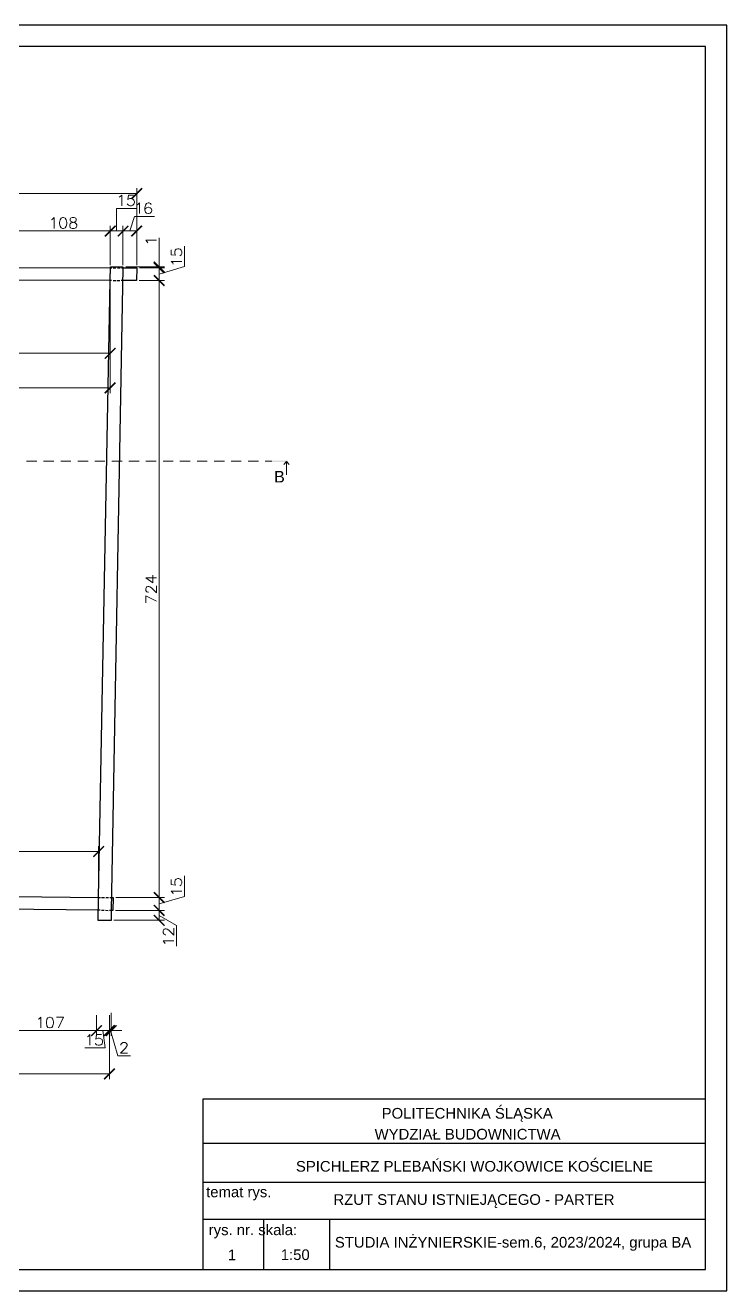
# Model space of a CAD drawing. Header units: millimetres. Extents: x 0 to 673989, y 0 to 383369.
# Drawn here: x 1277 to 2100, y 0 to 1485 of the extents above; entities that cross this region are included whole.
import ezdxf

# ---------------------------------------------------------------- set-up
doc = ezdxf.new("R2010")
doc.units = ezdxf.units.MM
doc.header["$LTSCALE"] = 500
for name, color, linetype in [('PDF _A_ARA_wyposazenie_opis', 7, 'Continuous'), ('PDF _A_BUD_ściany 1', 7, 'Continuous'), ('PDF _wymiary', 7, 'Continuous'), ('Tekst', 1, 'Continuous')]:
    doc.layers.add(name, color=color, linetype=linetype)
doc.layers.add('tabelka', color=3, linetype='Continuous', lineweight=15)
doc.styles.add('PDF Arial', font='arial.ttf')

msp = doc.modelspace()

# ---------------------------------------------------------------- linework, layer by layer
at = {"layer": 'PDF _A_ARA_wyposazenie_opis', "lineweight": 20}
for points in [[(1290.1, 973.3), (1278.3, 973.3)], [(1310.3, 973.3), (1298.2, 973.3)], [(1330.2, 973.3), (1318.3, 973.3)], [(1350.3, 973.3), (1338.2, 973.3)], [(1370.2, 973.3), (1358.3, 973.3)], [(1390.3, 973.3), (1378.2, 973.3)], [(1410.2, 973.3), (1398.3, 973.3)], [(1430.3, 973.3), (1418.2, 973.3)], [(1450.2, 973.3), (1438.3, 973.3)], [(1470.3, 973.3), (1458.2, 973.3)], [(1490.2, 973.3), (1478.3, 973.3)], [(1510.3, 973.3), (1498.2, 973.3)], [(1530.2, 973.3), (1518.3, 973.3)], [(1550.3, 973.3), (1538.2, 973.3)], [(1566.2, 973.3), (1558.1, 973.3)], [(1586.5, 969.5), (1583.1, 972.8), (1583.1, 957.4), (1583.1, 972.8), (1579.9, 969.5)]]:
    msp.add_lwpolyline(points, dxfattribs=at)
at = {"layer": 'PDF _A_ARA_wyposazenie_opis', "lineweight": 25, "transparency": 33554559}
for points in [[(1584.8, 972.8), (1584.8, 973.7), (1566.2, 972.8)], [(1584.8, 973.7), (1566.2, 972.8), (1566.2, 973.7)]]:
    msp.add_solid(points, dxfattribs=at)
at = {"layer": 'PDF _A_BUD_ściany 1', "lineweight": 30}
for points in [[(1364.4, 446.4), (1362.5, 446.4), (1134.8, 449), (1128.9, 464), (1362.7, 461.4), (1376.1, 1185.2), (469.1, 1187.9), (463.1, 832.9), (448.3, 848), (454.5, 1202.9), (456.4, 1202.9)], [(467.4, 1202.9), (469.3, 1202.9), (1376.3, 1200.2), (1378.4, 1200.2)], [(1389.4, 1200.2), (1391.3, 1200.2), (1377.6, 446.2), (1375.7, 446.2)], [(1378, 1185.2), (1376.1, 1185.2), (1376.5, 1201.2), (1391.3, 1201.2), (1391.3, 1200.2), (1407.4, 1200.2), (1407.2, 1185.2), (1391.1, 1185.2), (1389.2, 1185.2)], [(1379.9, 1200.2), (1383.1, 1200.2)], [(1384.8, 1200.2), (1387.9, 1200.2)], [(1379.7, 1185.2), (1382.9, 1185.2)], [(1384.3, 1185.2), (1387.5, 1185.2)], [(1375.9, 461.2), (1377.8, 461.2), (1379.9, 461.2), (1379.5, 446.2), (1377.6, 446.2), (1377.4, 434.4), (1362.3, 434.4), (1362.7, 461.4), (1364.9, 461.4)], [(1366.3, 461.4), (1369.5, 461.4)], [(1371.2, 461.2), (1374.4, 461.2)], [(1366.1, 446.4), (1369.3, 446.4)], [(1370.8, 446.4), (1374, 446.2)]]:
    msp.add_lwpolyline(points, dxfattribs=at)
at = {"layer": 'PDF _wymiary', "lineweight": 18}
for points in [[(1407.4, 1293.5), (1407.4, 1203.4), (1407.4, 1249.5)], [(442.4, 1287.4), (1407.4, 1287.4)], [(1386.9, 1283.2), (1388.2, 1283.8), (1389.8, 1285.5), (1389.8, 1273)], [(1403.6, 1285.5), (1397.7, 1285.5), (1397, 1280.2), (1397.7, 1280.6), (1399.4, 1281.3), (1401.3, 1281.3), (1403, 1280.6), (1404.2, 1279.6), (1404.9, 1277.7), (1404.9, 1276.6), (1404.2, 1274.7), (1403, 1273.6), (1401.3, 1273), (1399.4, 1273), (1397.7, 1273.6), (1397, 1274.3), (1396.4, 1275.3)], [(1383.9, 1243.4), (1383.9, 1269.8), (1408, 1269.8)], [(1407.6, 1273.6), (1408.9, 1274.3), (1410.6, 1276.2), (1410.6, 1263.7)], [(1424.3, 1274.3), (1423.7, 1275.5), (1422, 1276.2), (1420.7, 1276.2), (1419.1, 1275.5), (1417.8, 1273.6), (1417.1, 1270.7), (1417.1, 1267.7), (1417.8, 1265.4), (1419.1, 1264.1), (1420.7, 1263.7), (1421.4, 1263.7), (1423.1, 1264.1), (1424.3, 1265.4), (1425, 1267.3), (1425, 1267.7), (1424.3, 1269.6), (1423.1, 1270.7), (1421.4, 1271.3), (1420.7, 1271.3), (1419.1, 1270.7), (1417.8, 1269.6), (1417.1, 1267.7)], [(1307.5, 1256.5), (1308.6, 1257.1), (1310.5, 1259), (1310.5, 1246.3)], [(1399.4, 1243.4), (1404.7, 1260.5), (1428.2, 1260.5)], [(1407.4, 1243.4), (1391.3, 1243.4), (1376.3, 1243.4), (1268.1, 1243.4), (1240.2, 1243.4), (1132.2, 1243.4), (1106.2, 1243.4), (1004.2, 1243.4), (978.1, 1243.4), (864.3, 1243.4), (838.2, 1243.4), (727.9, 1243.4), (704.2, 1243.4), (597.1, 1243.4), (571.3, 1243.4), (469.9, 1243.4), (454.9, 1243.4), (442.4, 1243.4)], [(1420.5, 1229.4), (1419.9, 1230.5), (1418.2, 1232.4), (1430.7, 1232.4)], [(1433.9, 1235.3), (1433.9, 1201.2), (1433.9, 1200.2), (1433.9, 1187.7)], [(1433.9, 1192.6), (1463.5, 1201.7), (1463.5, 1225.6)], [(1447.8, 1221.4), (1447.8, 1215.4), (1453.1, 1214.8), (1452.7, 1215.4), (1452.1, 1217.1), (1452.1, 1219), (1452.7, 1220.7), (1453.8, 1222), (1455.7, 1222.6), (1456.7, 1222.6), (1458.6, 1222), (1459.7, 1220.7), (1460.3, 1219), (1460.3, 1217.1), (1459.7, 1215.4), (1459.3, 1214.8), (1458, 1214.2)], [(1450.2, 1204.6), (1449.7, 1205.9), (1447.8, 1207.6), (1460.3, 1207.6)], [(1394.5, 1201.2), (1440, 1201.2)], [(1433.9, 1200.2), (1433.9, 1185.2), (1433.9, 461.2), (1433.9, 446.2), (1433.9, 434.6)], [(1376.1, 1052.9), (1376.1, 1182.2), (1376.1, 1093.5)], [(469.1, 1099.9), (733, 1099.9), (834, 1099.9), (1376.1, 1099.9)], [(469.1, 1059.2), (1376.1, 1059.2)], [(1430.7, 836.5), (1418.2, 836.5), (1426.5, 830.6), (1426.5, 839.5)], [(1421.2, 819.4), (1420.5, 819.4), (1419.3, 820), (1418.8, 820.4), (1418.2, 821.7), (1418.2, 824), (1418.8, 825.3), (1419.3, 825.9), (1420.5, 826.4), (1421.8, 826.4), (1422.9, 825.9), (1424.8, 824.7), (1430.7, 818.8), (1430.7, 827)], [(1418.2, 806.9), (1418.2, 815.2), (1430.7, 809.2)], [(1362.7, 464.6), (1362.7, 521.6)], [(456.8, 515.4), (587.8, 515.4), (620.8, 515.4), (751.9, 515.4), (775.8, 515.4), (877.8, 515.4), (899.8, 515.4), (1086.9, 515.4), (1128.9, 515.4), (1362.7, 515.4)], [(1433.9, 453.8), (1463.5, 462.7), (1463.5, 486.8)], [(1447.8, 482.4), (1447.8, 476.5), (1453.1, 475.8), (1452.7, 476.5), (1452.1, 478.2), (1452.1, 480.1), (1452.7, 481.8), (1453.8, 483), (1455.7, 483.7), (1456.7, 483.7), (1458.6, 483), (1459.7, 481.8), (1460.3, 480.1), (1460.3, 478.2), (1459.7, 476.5), (1459.3, 475.8), (1458, 475.2)], [(1450.2, 465.7), (1449.7, 467), (1447.8, 468.6), (1460.3, 468.6)], [(1380.5, 434.6), (1440, 434.6)], [(1433.9, 440.3), (1454.2, 428.4), (1454.2, 404.3)], [(1441.5, 417.4), (1440.9, 417.4), (1439.6, 418.1), (1439.2, 418.7), (1438.5, 420), (1438.5, 422.3), (1439.2, 423.6), (1439.6, 424), (1440.9, 424.6), (1442.1, 424.6), (1443.2, 424), (1445.1, 422.9), (1451, 417), (1451, 425.3)], [(1440.9, 407.5), (1440.2, 408.5), (1438.5, 410.4), (1451, 410.4)], [(1291.8, 318.4), (1293.1, 319), (1294.8, 320.9), (1294.8, 308.4)], [(1313.2, 320.9), (1321.7, 320.9), (1315.5, 308.4)], [(1375.4, 323.4), (1375.4, 248.3)], [(1377.4, 326.2), (1377.4, 298.9)], [(431.6, 305.2), (441.5, 305.2), (456.6, 305.2), (563.7, 305.2), (590.4, 305.2), (697.7, 305.2), (723.5, 305.2), (828.5, 305.2), (857.3, 305.2), (966.7, 305.2), (993.6, 305.2), (1095.4, 305.2), (1122.5, 305.2), (1227.5, 305.2), (1253.1, 305.2), (1360.4, 305.2), (1375.4, 305.2), (1363, 305.2)], [(1367.8, 305.2), (1370.6, 284.9), (1346.5, 284.9)], [(1349.6, 298), (1350.7, 298.7), (1352.6, 300.6), (1352.6, 288.1)], [(1366.1, 300.6), (1360.2, 300.6), (1359.6, 295.1), (1360.2, 295.7), (1362.1, 296.3), (1363.8, 296.3), (1365.5, 295.7), (1366.8, 294.6), (1367.4, 292.7), (1367.4, 291.5), (1366.8, 289.8), (1365.5, 288.5), (1363.8, 288.1), (1362.1, 288.1), (1360.2, 288.5), (1359.6, 289.1), (1359.2, 290.4)], [(1375.4, 305.2), (1377.4, 305.2), (1375.4, 305.2)], [(1376.5, 305.2), (1385.4, 275.6), (1400, 275.6)], [(1377.4, 305.2), (1389.8, 305.2)], [(1389, 288.1), (1389, 288.7), (1389.6, 290), (1390.3, 290.6), (1391.3, 291.1), (1393.9, 291.1), (1394.9, 290.6), (1395.6, 290), (1396.2, 288.7), (1396.2, 287.7), (1395.6, 286.4), (1394.3, 284.5), (1388.4, 278.6), (1396.8, 278.6)], [(441.5, 254.4), (582.5, 254.4), (625.9, 254.4), (751.9, 254.4), (775.8, 254.4), (876.3, 254.4), (898.3, 254.4), (1079.3, 254.4), (1134.8, 254.4), (1375.4, 254.4)]]:
    msp.add_lwpolyline(points, dxfattribs=at)
for points in [[(1320.4, 1259), (1318.7, 1258.4), (1317.5, 1256.5), (1317, 1253.5), (1317, 1251.8), (1317.5, 1248.9), (1318.7, 1247), (1320.4, 1246.3), (1321.7, 1246.3), (1323.6, 1247), (1324.6, 1248.9), (1325.3, 1251.8), (1325.3, 1253.5), (1324.6, 1256.5), (1323.6, 1258.4), (1321.7, 1259)], [(1331.8, 1259), (1329.9, 1258.4), (1329.5, 1257.1), (1329.5, 1255.9), (1329.9, 1254.8), (1331.2, 1254.2), (1333.5, 1253.5), (1335.4, 1252.9), (1336.5, 1251.8), (1337.1, 1250.6), (1337.1, 1248.9), (1336.5, 1247.6), (1336.1, 1247), (1334.2, 1246.3), (1331.8, 1246.3), (1329.9, 1247), (1329.5, 1247.6), (1328.9, 1248.9), (1328.9, 1250.6), (1329.5, 1251.8), (1330.6, 1252.9), (1332.5, 1253.5), (1334.8, 1254.2), (1336.1, 1254.8), (1336.5, 1255.9), (1336.5, 1257.1), (1336.1, 1258.4), (1334.2, 1259)], [(1376.3, 1249.5), (1376.3, 1203.4)], [(1391.3, 1249.5), (1391.3, 1203.4)], [(1440, 1200.2), (1410.6, 1200.2)], [(1440, 1185.2), (1410.2, 1185.2)], [(1440, 461.2), (1383.1, 461.2)], [(1440, 446.2), (1382.6, 446.2)], [(1305, 320.9), (1303.1, 320.3), (1302, 318.4), (1301.4, 315.4), (1301.4, 313.7), (1302, 310.7), (1303.1, 308.8), (1305, 308.4), (1306, 308.4), (1307.9, 308.8), (1309, 310.7), (1309.6, 313.7), (1309.6, 315.4), (1309, 318.4), (1307.9, 320.3), (1306, 320.9)], [(1360.4, 298.9), (1360.4, 323.4)], [(1375.4, 298.9), (1375.4, 323.4)]]:
    msp.add_lwpolyline(points, close=True, dxfattribs=at)
at = {"layer": 'tabelka', "lineweight": 25}
for points in [[(0, 0), (2099.8, 0), (2099.8, 1484.7), (0, 1484.7)], [(74.9, 25), (2074.8, 25), (2074.8, 1459.7), (74.9, 1459.7)], [(2074.8, 25), (2074.8, 224.8), (1484.9, 224.8), (1484.9, 25)]]:
    msp.add_lwpolyline(points, close=True, dxfattribs=at)
for points in [[(1484.9, 172.9), (2074.8, 172.9)], [(1484.9, 127.4), (2074.8, 127.4)], [(1484.9, 83.8), (2074.8, 83.8)], [(1556.4, 83.8), (1556.4, 25)], [(1633.5, 83.8), (1633.5, 25)]]:
    msp.add_lwpolyline(points, dxfattribs=at)
at = {"layer": 'tabelka', "lineweight": 25, "transparency": 33554559}
for points in [[(1400.4, 1281.7), (1401.9, 1280.4), (1412.9, 1294.2)], [(1401.9, 1280.4), (1412.9, 1294.2), (1414.4, 1292.9)], [(1369.5, 1237.7), (1370.8, 1236.4), (1382, 1250.1)], [(1382, 1250.1), (1370.8, 1236.4), (1369.5, 1237.7)], [(1370.8, 1236.4), (1382, 1250.1), (1383.3, 1248.9)], [(1383.3, 1248.9), (1382, 1250.1), (1370.8, 1236.4)], [(1384.6, 1237.7), (1385.8, 1236.4), (1397, 1250.1)], [(1397, 1250.1), (1385.8, 1236.4), (1384.6, 1237.7)], [(1385.8, 1236.4), (1397, 1250.1), (1398.3, 1248.9)], [(1398.3, 1248.9), (1397, 1250.1), (1385.8, 1236.4)], [(1400.4, 1237.7), (1401.9, 1236.4), (1412.9, 1250.1)], [(1401.9, 1236.4), (1412.9, 1250.1), (1414.4, 1248.9)], [(1428.2, 1208), (1426.9, 1206.7), (1440.6, 1195.5)], [(1440.6, 1194.7), (1426.9, 1205.7), (1428.2, 1207.2)], [(1440.6, 1194.7), (1426.9, 1205.7), (1428.2, 1207.2)], [(1426.9, 1206.7), (1440.6, 1195.5), (1439.4, 1194.3)], [(1439.4, 1193.2), (1440.6, 1194.7), (1426.9, 1205.7)], [(1439.4, 1193.2), (1440.6, 1194.7), (1426.9, 1205.7)], [(1428.2, 1192.1), (1426.9, 1190.7), (1440.6, 1179.7)], [(1440.6, 1179.7), (1426.9, 1190.7), (1428.2, 1192.1)], [(1426.9, 1190.7), (1440.6, 1179.7), (1439.4, 1178.2)], [(1439.4, 1178.2), (1440.6, 1179.7), (1426.9, 1190.7)], [(1369.3, 1094.1), (1370.6, 1092.9), (1381.8, 1106.6)], [(1370.6, 1092.9), (1381.8, 1106.6), (1383.1, 1105.4)], [(1369.3, 1053.5), (1370.6, 1052.2), (1381.8, 1066.2)], [(1370.6, 1052.2), (1381.8, 1066.2), (1383.1, 1064.7)], [(1356, 509.7), (1357.2, 508.4), (1368.5, 522.2)], [(1357.2, 508.4), (1368.5, 522.2), (1369.7, 520.9)], [(1428.2, 468.2), (1426.9, 466.7), (1440.6, 455.7)], [(1440.6, 455.7), (1426.9, 466.7), (1428.2, 468.2)], [(1426.9, 466.7), (1440.6, 455.7), (1439.4, 454.2)], [(1439.4, 454.2), (1440.6, 455.7), (1426.9, 466.7)], [(1428.2, 453.2), (1426.9, 451.9), (1440.6, 440.7)], [(1440.6, 440.7), (1426.9, 451.9), (1428.2, 453.2)], [(1426.9, 451.9), (1440.6, 440.7), (1439.4, 439.2)], [(1439.4, 439.2), (1440.6, 440.7), (1426.9, 451.9)], [(1428.2, 441.3), (1426.9, 440.1), (1440.6, 428.8)], [(1426.9, 440.1), (1440.6, 428.8), (1439.4, 427.6)], [(1353.4, 299.5), (1354.7, 298.2), (1365.9, 312)], [(1365.9, 312), (1354.7, 298.2), (1353.4, 299.5)], [(1354.7, 298.2), (1365.9, 312), (1367.2, 310.7)], [(1367.2, 310.7), (1365.9, 312), (1354.7, 298.2)], [(1368.5, 299.5), (1369.7, 298.2), (1381, 312)], [(1368.5, 299.5), (1369.7, 298.2), (1381, 312)], [(1369.7, 298.2), (1381, 312), (1382.2, 310.7)], [(1369.7, 298.2), (1381, 312), (1382.2, 310.7)], [(1383.1, 312), (1371.9, 298.2), (1370.6, 299.5)], [(1384.3, 310.7), (1383.1, 312), (1371.9, 298.2)], [(1368.5, 248.9), (1369.7, 247.4), (1381, 261.4)], [(1369.7, 247.4), (1381, 261.4), (1382.2, 259.9)]]:
    msp.add_solid(points, dxfattribs=at)

# ---------------------------------------------------------------- texts
at = {"layer": 'Tekst', "lineweight": 25, "attachment_point": 7, "style": 'PDF Arial'}
for s, insert, char_height in [('B', (1568.7, 948.3), 13.5), ('POLITECHNIKA ŚLĄSKA', (1694.9, 198.2), 12.499), ('WYDZIAŁ BUDOWNICTWA', (1686.6, 177.2), 12.499), ('SPICHLERZ PLEBAŃSKI WOJKOWICE KOŚCIELNE', (1594.3, 139.5), 12.499), ('temat rys.', (1488.9, 105.9), 12.5), ('RZUT STANU ISTNIEJĄCEGO - PARTER', (1638.3, 97), 12.499), ('rys. nr. skala:', (1491.9, 61.4), 12.499), ('STUDIA INŻYNIERSKIE-sem.6, 2023/2024, grupa BA', (1640, 46.8), 12.499), ('1', (1514.5, 35.8), 12.5), ('1:50', (1576.5, 35.8), 12.5)]:
    msp.add_mtext(s, dxfattribs=dict(at, insert=insert, char_height=char_height))

doc.saveas('drawing.dxf')
